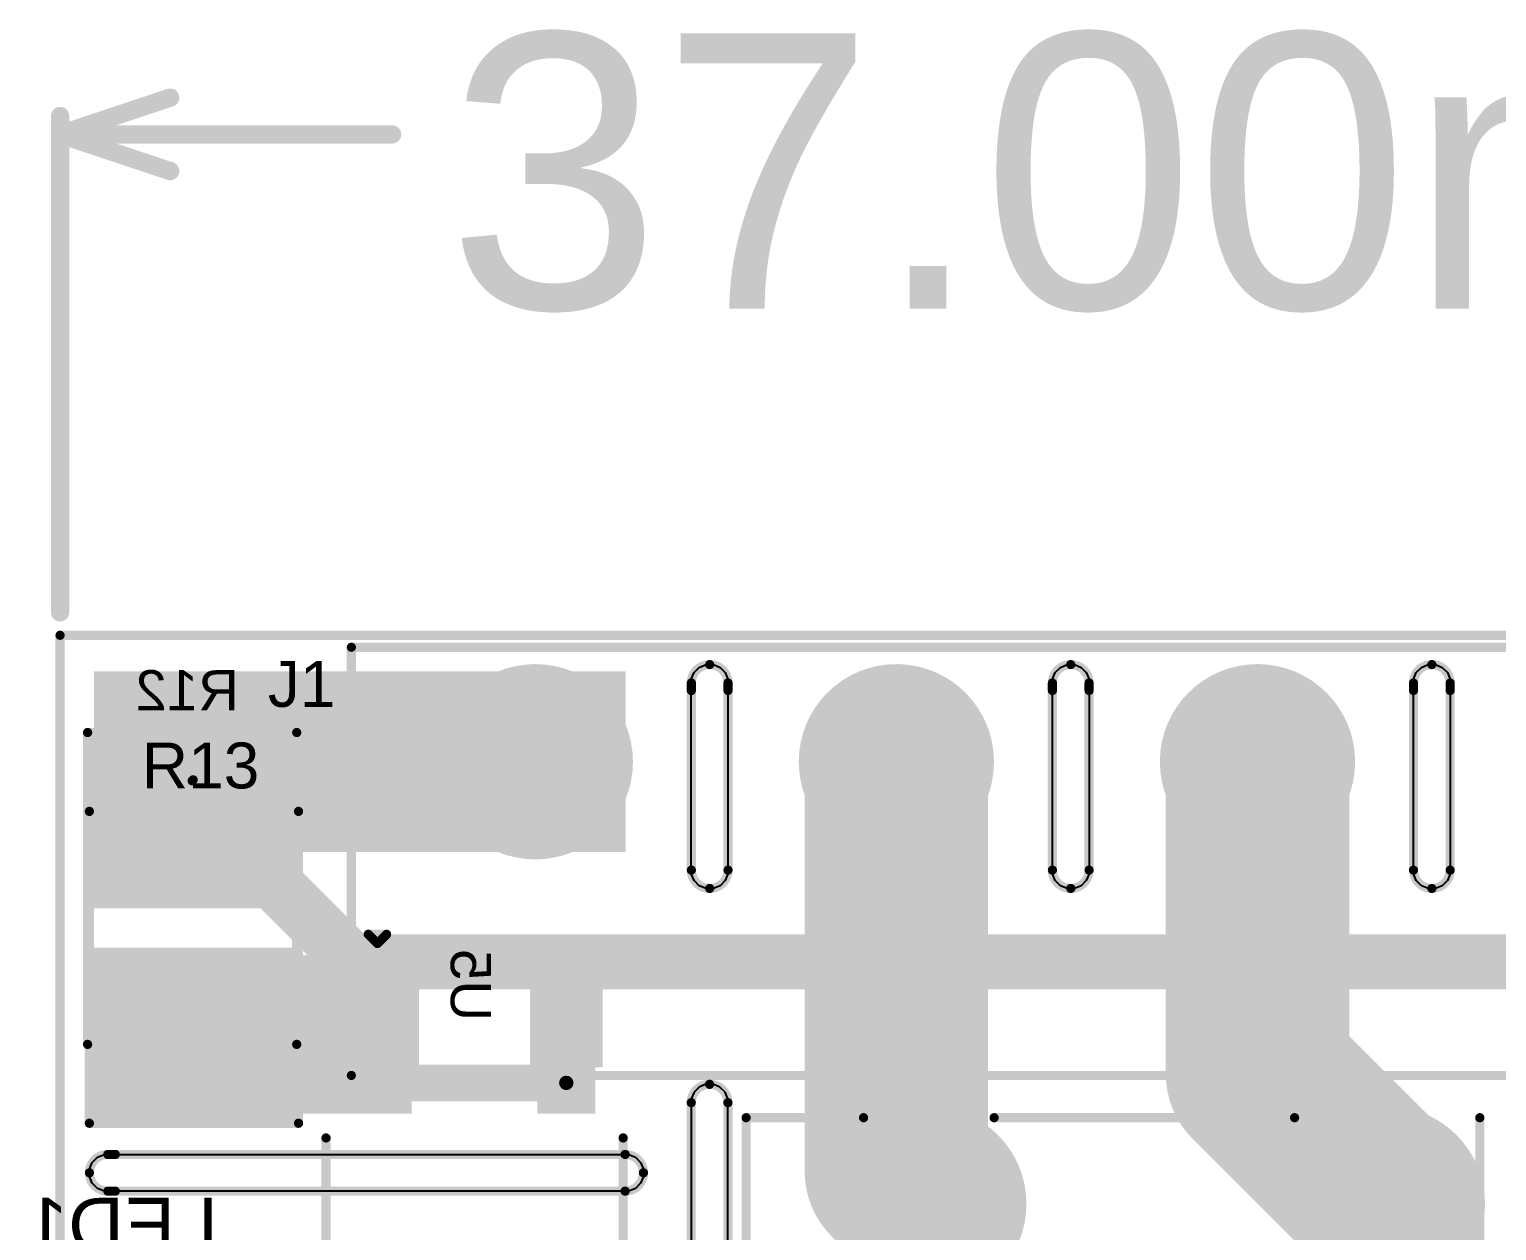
# Model space of a CAD drawing. Header units: millimetres. Extents: x -6 to 110, y 0 to 86.
# Drawn here: x -0.43 to 19.89, y 26.66 to 43.29 of the extents above; entities that cross this region are included whole.
import ezdxf

# ---------------------------------------------------------------- set-up
doc = ezdxf.new("R2010")
doc.units = ezdxf.units.MM
for name, color, linetype in [('BottomLayer', 5, 'Continuous'), ('BottomOverlay', 54, 'Continuous'), ('BottomPaste', 16, 'Continuous'), ('BottomSolder', 6, 'Continuous'), ('Mechanical1', 6, 'Continuous'), ('Mechanical2', 216, 'Continuous'), ('MidLayer1', 16, 'Continuous'), ('MidLayer2', 76, 'Continuous'), ('MultiLayer', 9, 'Continuous'), ('PadHoleLayer', 156, 'Continuous'), ('TopLayer', 1, 'Continuous'), ('TopOverlay', 2, 'Continuous'), ('TopPaste', 8, 'Continuous'), ('TopSolder', 216, 'Continuous'), ('ViaHoleLayer', 16, 'Continuous')]:
    doc.layers.add(name, color=color, linetype=linetype)
doc.styles.add('Arial', font='', dxfattribs={"height": 0.2})
doc.styles.get('Arial').set_extended_font_data('Arial')

# ---------------------------------------------------------------- blocks, each defined once
blk = doc.blocks.new('R___1210_8')
at = {"layer": 'TopLayer'}
for points in [[(-2.06, 1.36), (-0.92, 1.36), (-0.92, -1.36), (-2.06, -1.36)], [(0.92, 1.36), (2.06, 1.36), (2.06, -1.36), (0.92, -1.36)]]:
    blk.add_hatch(color=1, dxfattribs=at).paths.add_polyline_path(points)
at = {"layer": 'TopPaste'}
for points in [[(-2.06, 1.36), (-0.92, 1.36), (-0.92, -1.36), (-2.06, -1.36)], [(0.92, 1.36), (2.06, 1.36), (2.06, -1.36), (0.92, -1.36)]]:
    blk.add_hatch(color=8, dxfattribs=at).paths.add_polyline_path(points)
at = {"layer": 'TopSolder'}
for points in [[(-2.162, 1.462), (-0.818, 1.462), (-0.818, -1.462), (-2.162, -1.462)], [(0.818, 1.462), (2.162, 1.462), (2.162, -1.462), (0.818, -1.462)]]:
    blk.add_hatch(color=216, dxfattribs=at).paths.add_polyline_path(points)
at = {"layer": 'TopOverlay', "const_width": 0.127}
for points in [[(2.159, 1.448), (-2.159, 1.448)], [(-2.159, -1.448), (-2.159, 1.448)], [(2.159, -1.448), (2.159, 1.448)], [(2.159, -1.448), (-2.159, -1.448)]]:
    blk.add_lwpolyline(points, dxfattribs=at)
at = {"layer": 'TopOverlay', "const_width": 0.0635}
for points in [[(-2.191, 1.448, 1), (-2.127, 1.448, 1)], [(-2.191, 1.448, 1), (-2.127, 1.448, 1)], [(2.127, 1.448, 1), (2.191, 1.448, 1)], [(2.127, 1.448, 1), (2.191, 1.448, 1)], [(-2.191, -1.448, 1), (-2.127, -1.448, 1)], [(-2.191, -1.448, 1), (-2.127, -1.448, 1)], [(2.127, -1.448, 1), (2.191, -1.448, 1)], [(2.127, -1.448, 1), (2.191, -1.448, 1)]]:
    blk.add_lwpolyline(points, format="xyb", close=True, dxfattribs=at)
blk = doc.blocks.new('HF32FA_G_005_HSL1_22')
at = {"layer": 'BottomLayer'}
h = blk.add_hatch(color=5, dxfattribs=at)
edge = h.paths.add_edge_path()
edge.add_arc((7.62, 2.55), 1.25, 0, 360)
h = blk.add_hatch(color=5, dxfattribs=at)
edge = h.paths.add_edge_path()
edge.add_arc((7.62, -3.8), 1.25, 0, 360)
at = {"layer": 'BottomSolder'}
h = blk.add_hatch(color=6, dxfattribs=at)
edge = h.paths.add_edge_path()
edge.add_arc((7.62, 2.55), 1.352, 0, 360)
h = blk.add_hatch(color=6, dxfattribs=at)
edge = h.paths.add_edge_path()
edge.add_arc((7.62, -3.8), 1.352, 0, 360)
at = {"layer": 'MidLayer1'}
h = blk.add_hatch(color=16, dxfattribs=at)
edge = h.paths.add_edge_path()
edge.add_arc((7.62, 2.55), 1.25, 0, 360)
h = blk.add_hatch(color=16, dxfattribs=at)
edge = h.paths.add_edge_path()
edge.add_arc((7.62, -3.8), 1.25, 0, 360)
at = {"layer": 'MidLayer2'}
h = blk.add_hatch(color=76, dxfattribs=at)
edge = h.paths.add_edge_path()
edge.add_arc((7.62, 2.55), 1.25, 0, 360)
h = blk.add_hatch(color=76, dxfattribs=at)
edge = h.paths.add_edge_path()
edge.add_arc((7.62, -3.8), 1.25, 0, 360)
at = {"layer": 'MultiLayer'}
h = blk.add_hatch(color=9, dxfattribs=at)
edge = h.paths.add_edge_path()
edge.add_arc((7.62, 2.55), 1.25, 0, 360)
h = blk.add_hatch(color=9, dxfattribs=at)
edge = h.paths.add_edge_path()
edge.add_arc((7.62, -3.8), 1.25, 0, 360)
at = {"layer": 'PadHoleLayer'}
h = blk.add_hatch(color=156, dxfattribs=at)
edge = h.paths.add_edge_path()
edge.add_arc((7.62, 2.55), 0.65, 0, 360)
h = blk.add_hatch(color=156, dxfattribs=at)
edge = h.paths.add_edge_path()
edge.add_arc((7.62, -3.8), 0.65, 0, 360)
at = {"layer": 'TopLayer'}
h = blk.add_hatch(color=1, dxfattribs=at)
edge = h.paths.add_edge_path()
edge.add_arc((7.62, 2.55), 1.25, 0, 360)
h = blk.add_hatch(color=1, dxfattribs=at)
edge = h.paths.add_edge_path()
edge.add_arc((7.62, -3.8), 1.25, 0, 360)
at = {"layer": 'TopSolder'}
h = blk.add_hatch(color=216, dxfattribs=at)
edge = h.paths.add_edge_path()
edge.add_arc((7.62, 2.55), 1.352, 0, 360)
h = blk.add_hatch(color=216, dxfattribs=at)
edge = h.paths.add_edge_path()
edge.add_arc((7.62, -3.8), 1.352, 0, 360)
at = {"layer": 'TopOverlay', "const_width": 0.127}
for points in [[(-8.814, 5.08), (8.814, 5.08)], [(8.814, 5.08), (8.814, 3.454)], [(8.814, 1.646), (8.814, -2.515)], [(-8.814, -5.08), (8.814, -5.08)]]:
    blk.add_lwpolyline(points, dxfattribs=at)
at = {"layer": 'TopOverlay', "const_width": 0.0635}
for points in [[(8.782, 5.08, 1), (8.846, 5.08, 1)], [(8.782, 5.08, 1), (8.846, 5.08, 1)], [(8.782, 3.454, 1), (8.846, 3.454, 1)], [(8.782, 1.646, 1), (8.846, 1.646, 1)], [(8.782, -2.515, 1), (8.846, -2.515, 1)], [(8.782, -5.08, 1), (8.846, -5.08, 1)]]:
    blk.add_lwpolyline(points, format="xyb", close=True, dxfattribs=at)
blk = doc.blocks.new('WJ127_5_0_5P_29')
at = {"layer": 'BottomLayer'}
h = blk.add_hatch(color=5, dxfattribs=at)
edge = h.paths.add_edge_path()
edge.add_arc((-10, 0), 1.25, 0, 360)
h = blk.add_hatch(color=5, dxfattribs=at)
edge = h.paths.add_edge_path()
edge.add_arc((-5, 0), 1.25, 0, 360)
h = blk.add_hatch(color=5, dxfattribs=at)
edge = h.paths.add_edge_path()
edge.add_arc((0, 0), 1.25, 0, 360)
h = blk.add_hatch(color=5, dxfattribs=at)
edge = h.paths.add_edge_path()
edge.add_arc((5, 0), 1.25, 0, 360)
h = blk.add_hatch(color=5, dxfattribs=at)
edge = h.paths.add_edge_path()
edge.add_arc((10, 0), 1.25, 0, 360)
at = {"layer": 'BottomSolder'}
h = blk.add_hatch(color=6, dxfattribs=at)
edge = h.paths.add_edge_path()
edge.add_arc((-10, 0), 1.352, 0, 360)
h = blk.add_hatch(color=6, dxfattribs=at)
edge = h.paths.add_edge_path()
edge.add_arc((-5, 0), 1.352, 0, 360)
h = blk.add_hatch(color=6, dxfattribs=at)
edge = h.paths.add_edge_path()
edge.add_arc((0, 0), 1.352, 0, 360)
h = blk.add_hatch(color=6, dxfattribs=at)
edge = h.paths.add_edge_path()
edge.add_arc((5, 0), 1.352, 0, 360)
h = blk.add_hatch(color=6, dxfattribs=at)
edge = h.paths.add_edge_path()
edge.add_arc((10, 0), 1.352, 0, 360)
at = {"layer": 'MidLayer1'}
h = blk.add_hatch(color=16, dxfattribs=at)
edge = h.paths.add_edge_path()
edge.add_arc((-10, 0), 1.25, 0, 360)
h = blk.add_hatch(color=16, dxfattribs=at)
edge = h.paths.add_edge_path()
edge.add_arc((-5, 0), 1.25, 0, 360)
h = blk.add_hatch(color=16, dxfattribs=at)
edge = h.paths.add_edge_path()
edge.add_arc((0, 0), 1.25, 0, 360)
h = blk.add_hatch(color=16, dxfattribs=at)
edge = h.paths.add_edge_path()
edge.add_arc((5, 0), 1.25, 0, 360)
h = blk.add_hatch(color=16, dxfattribs=at)
edge = h.paths.add_edge_path()
edge.add_arc((10, 0), 1.25, 0, 360)
at = {"layer": 'MidLayer2'}
h = blk.add_hatch(color=76, dxfattribs=at)
edge = h.paths.add_edge_path()
edge.add_arc((-10, 0), 1.25, 0, 360)
h = blk.add_hatch(color=76, dxfattribs=at)
edge = h.paths.add_edge_path()
edge.add_arc((-5, 0), 1.25, 0, 360)
h = blk.add_hatch(color=76, dxfattribs=at)
edge = h.paths.add_edge_path()
edge.add_arc((0, 0), 1.25, 0, 360)
h = blk.add_hatch(color=76, dxfattribs=at)
edge = h.paths.add_edge_path()
edge.add_arc((5, 0), 1.25, 0, 360)
h = blk.add_hatch(color=76, dxfattribs=at)
edge = h.paths.add_edge_path()
edge.add_arc((10, 0), 1.25, 0, 360)
at = {"layer": 'MultiLayer'}
h = blk.add_hatch(color=9, dxfattribs=at)
edge = h.paths.add_edge_path()
edge.add_arc((-10, 0), 1.25, 0, 360)
h = blk.add_hatch(color=9, dxfattribs=at)
edge = h.paths.add_edge_path()
edge.add_arc((-5, 0), 1.25, 0, 360)
h = blk.add_hatch(color=9, dxfattribs=at)
edge = h.paths.add_edge_path()
edge.add_arc((0, 0), 1.25, 0, 360)
h = blk.add_hatch(color=9, dxfattribs=at)
edge = h.paths.add_edge_path()
edge.add_arc((5, 0), 1.25, 0, 360)
h = blk.add_hatch(color=9, dxfattribs=at)
edge = h.paths.add_edge_path()
edge.add_arc((10, 0), 1.25, 0, 360)
at = {"layer": 'PadHoleLayer'}
h = blk.add_hatch(color=156, dxfattribs=at)
edge = h.paths.add_edge_path()
edge.add_arc((-10, 0), 0.65, 0, 360)
h = blk.add_hatch(color=156, dxfattribs=at)
edge = h.paths.add_edge_path()
edge.add_arc((-5, 0), 0.65, 0, 360)
h = blk.add_hatch(color=156, dxfattribs=at)
edge = h.paths.add_edge_path()
edge.add_arc((0, 0), 0.65, 0, 360)
h = blk.add_hatch(color=156, dxfattribs=at)
edge = h.paths.add_edge_path()
edge.add_arc((5, 0), 0.65, 0, 360)
h = blk.add_hatch(color=156, dxfattribs=at)
edge = h.paths.add_edge_path()
edge.add_arc((10, 0), 0.65, 0, 360)
at = {"layer": 'TopLayer'}
h = blk.add_hatch(color=1, dxfattribs=at)
edge = h.paths.add_edge_path()
edge.add_arc((-10, 0), 1.25, 0, 360)
h = blk.add_hatch(color=1, dxfattribs=at)
edge = h.paths.add_edge_path()
edge.add_arc((-5, 0), 1.25, 0, 360)
h = blk.add_hatch(color=1, dxfattribs=at)
edge = h.paths.add_edge_path()
edge.add_arc((0, 0), 1.25, 0, 360)
h = blk.add_hatch(color=1, dxfattribs=at)
edge = h.paths.add_edge_path()
edge.add_arc((5, 0), 1.25, 0, 360)
h = blk.add_hatch(color=1, dxfattribs=at)
edge = h.paths.add_edge_path()
edge.add_arc((10, 0), 1.25, 0, 360)
at = {"layer": 'TopSolder'}
h = blk.add_hatch(color=216, dxfattribs=at)
edge = h.paths.add_edge_path()
edge.add_arc((-10, 0), 1.352, 0, 360)
h = blk.add_hatch(color=216, dxfattribs=at)
edge = h.paths.add_edge_path()
edge.add_arc((-5, 0), 1.352, 0, 360)
h = blk.add_hatch(color=216, dxfattribs=at)
edge = h.paths.add_edge_path()
edge.add_arc((0, 0), 1.352, 0, 360)
h = blk.add_hatch(color=216, dxfattribs=at)
edge = h.paths.add_edge_path()
edge.add_arc((5, 0), 1.352, 0, 360)
h = blk.add_hatch(color=216, dxfattribs=at)
edge = h.paths.add_edge_path()
edge.add_arc((10, 0), 1.352, 0, 360)
at = {"layer": 'TopOverlay', "const_width": 0.127}
for points in [[(-13.005, 4.343), (-13.005, -1.585)], [(12.548, 4.343), (-13.005, 4.343)], [(12.548, 4.343), (12.548, -1.585)], [(12.548, -1.585), (-13.005, -1.585)]]:
    blk.add_lwpolyline(points, dxfattribs=at)
at = {"layer": 'TopOverlay', "const_width": 0.0635}
for points in [[(-13.037, 4.343, 1), (-12.973, 4.343, 1)], [(-13.037, 4.343, 1), (-12.973, 4.343, 1)], [(12.516, 4.343, 1), (12.579, 4.343, 1)], [(12.516, 4.343, 1), (12.579, 4.343, 1)], [(-13.037, -1.585, 1), (-12.973, -1.585, 1)], [(-13.037, -1.585, 1), (-12.973, -1.585, 1)], [(12.516, -1.585, 1), (12.579, -1.585, 1)], [(12.516, -1.585, 1), (12.579, -1.585, 1)]]:
    blk.add_lwpolyline(points, format="xyb", close=True, dxfattribs=at)
blk = doc.blocks.new('SOP_4_2_54_B_36')
at = {"layer": 'BottomLayer'}
for points in [[(-3.85, 1.67), (-2.4, 1.67), (-2.4, 0.87), (-3.85, 0.87)], [(2.4, 1.67), (3.85, 1.67), (3.85, 0.87), (2.4, 0.87)], [(-3.85, -0.87), (-2.4, -0.87), (-2.4, -1.67), (-3.85, -1.67)], [(2.4, -0.87), (3.85, -0.87), (3.85, -1.67), (2.4, -1.67)]]:
    blk.add_hatch(color=5, dxfattribs=at).paths.add_polyline_path(points)
at = {"layer": 'BottomPaste'}
for points in [[(-3.85, 1.67), (-2.4, 1.67), (-2.4, 0.87), (-3.85, 0.87)], [(2.4, 1.67), (3.85, 1.67), (3.85, 0.87), (2.4, 0.87)], [(-3.85, -0.87), (-2.4, -0.87), (-2.4, -1.67), (-3.85, -1.67)], [(2.4, -0.87), (3.85, -0.87), (3.85, -1.67), (2.4, -1.67)]]:
    blk.add_hatch(color=16, dxfattribs=at).paths.add_polyline_path(points)
at = {"layer": 'BottomSolder'}
for points in [[(-3.952, 1.772), (-2.298, 1.772), (-2.298, 0.768), (-3.952, 0.768)], [(2.298, 1.772), (3.952, 1.772), (3.952, 0.768), (2.298, 0.768)], [(-3.952, -0.768), (-2.298, -0.768), (-2.298, -1.772), (-3.952, -1.772)], [(2.298, -0.768), (3.952, -0.768), (3.952, -1.772), (2.298, -1.772)]]:
    blk.add_hatch(color=6, dxfattribs=at).paths.add_polyline_path(points)
at = {"layer": 'BottomOverlay', "const_width": 0.127}
for points in [[(1.676, 2.057), (-1.321, 2.057)], [(-4.14, -1.473), (-4.14, -1.219)], [(-4.013, -1.346), (-4.14, -1.219)], [(-4.14, -1.473), (-4.013, -1.346)], [(1.676, -2.057), (-1.321, -2.057)]]:
    blk.add_lwpolyline(points, dxfattribs=at)
at = {"layer": 'BottomOverlay', "const_width": 0.0635}
for points in [[(-1.353, 2.057, 1), (-1.289, 2.057, 1)], [(1.645, 2.057, 1), (1.708, 2.057, 1)], [(-4.172, -1.219, 1), (-4.108, -1.219, 1)], [(-4.172, -1.219, 1), (-4.108, -1.219, 1)], [(-4.172, -1.473, 1), (-4.108, -1.473, 1)], [(-4.172, -1.473, 1), (-4.108, -1.473, 1)], [(-4.045, -1.346, 1), (-3.981, -1.346, 1)], [(-4.045, -1.346, 1), (-3.981, -1.346, 1)], [(-1.353, -2.057, 1), (-1.289, -2.057, 1)], [(1.645, -2.057, 1), (1.708, -2.057, 1)]]:
    blk.add_lwpolyline(points, format="xyb", close=True, dxfattribs=at)
blk = doc.blocks.new('R___1210_B_44')
at = {"layer": 'BottomLayer'}
for points in [[(-2.06, 1.36), (-0.92, 1.36), (-0.92, -1.36), (-2.06, -1.36)], [(0.92, 1.36), (2.06, 1.36), (2.06, -1.36), (0.92, -1.36)]]:
    blk.add_hatch(color=5, dxfattribs=at).paths.add_polyline_path(points)
at = {"layer": 'BottomPaste'}
for points in [[(-2.06, 1.36), (-0.92, 1.36), (-0.92, -1.36), (-2.06, -1.36)], [(0.92, 1.36), (2.06, 1.36), (2.06, -1.36), (0.92, -1.36)]]:
    blk.add_hatch(color=16, dxfattribs=at).paths.add_polyline_path(points)
at = {"layer": 'BottomSolder'}
for points in [[(-2.162, 1.462), (-0.818, 1.462), (-0.818, -1.462), (-2.162, -1.462)], [(0.818, 1.462), (2.162, 1.462), (2.162, -1.462), (0.818, -1.462)]]:
    blk.add_hatch(color=6, dxfattribs=at).paths.add_polyline_path(points)
at = {"layer": 'BottomOverlay', "const_width": 0.127}
for points in [[(2.159, 1.448), (-2.159, 1.448)], [(-2.159, -1.448), (-2.159, 1.448)], [(2.159, -1.448), (2.159, 1.448)], [(2.159, -1.448), (-2.159, -1.448)]]:
    blk.add_lwpolyline(points, dxfattribs=at)
at = {"layer": 'BottomOverlay', "const_width": 0.0635}
for points in [[(-2.191, 1.448, 1), (-2.127, 1.448, 1)], [(-2.191, 1.448, 1), (-2.127, 1.448, 1)], [(2.127, 1.448, 1), (2.191, 1.448, 1)], [(2.127, 1.448, 1), (2.191, 1.448, 1)], [(-2.191, -1.448, 1), (-2.127, -1.448, 1)], [(-2.191, -1.448, 1), (-2.127, -1.448, 1)], [(2.127, -1.448, 1), (2.191, -1.448, 1)], [(2.127, -1.448, 1), (2.191, -1.448, 1)]]:
    blk.add_lwpolyline(points, format="xyb", close=True, dxfattribs=at)

msp = doc.modelspace()

# ---------------------------------------------------------------- hatches: boundary and pattern name
at = {"layer": 'BottomLayer'}
for points in [[(0.469, 31.898), (7.831, 31.898), (7.831, 34.398), (0.469, 34.398)], [(0.469, 28.276), (4.87, 28.276), (4.87, 30.474), (0.469, 30.474)], [(6.61, 28.276), (7.41, 28.276), (7.41, 30.469), (6.61, 30.469)]]:
    msp.add_hatch(color=5, dxfattribs=at).paths.add_polyline_path(points)
h = msp.add_hatch(color=5, dxfattribs=at)
edge = h.paths.add_edge_path()
edge.add_arc((7.01, 28.702), 0.2, 0, 360)
at = {"layer": 'MidLayer1'}
h = msp.add_hatch(color=16, dxfattribs=at)
edge = h.paths.add_edge_path()
edge.add_arc((7.01, 28.702), 0.2, 0, 360)
at = {"layer": 'MidLayer2'}
h = msp.add_hatch(color=76, dxfattribs=at)
edge = h.paths.add_edge_path()
edge.add_arc((7.01, 28.702), 0.2, 0, 360)
at = {"layer": 'TopLayer'}
h = msp.add_hatch(color=1, dxfattribs=at)
edge = h.paths.add_edge_path()
edge.add_arc((7.01, 28.702), 0.2, 0, 360)
at = {"layer": 'ViaHoleLayer'}
h = msp.add_hatch(color=16, dxfattribs=at)
edge = h.paths.add_edge_path()
edge.add_arc((7.01, 28.702), 0.1, 0, 360)

# ---------------------------------------------------------------- linework, layer by layer
at = {"layer": 'BottomLayer'}
for points, const_width in [([(11.581, 27.475), (11.581, 33.148)], 2.54), ([(16.581, 28.825), (16.581, 33.148)], 2.54), ([(1.842, 33.148), (6.581, 33.148)], 1.524), ([(1.829, 32.884), (1.842, 32.898)], 0.127), ([(16.581, 28.825), (18.38, 27.026)], 2.54), ([(11.581, 27.475), (12.03, 27.026)], 2.54)]:
    msp.add_lwpolyline(points, dxfattribs=dict(at, const_width=const_width))
for points, const_width in [([(10.946, 33.148, 1), (12.216, 33.148, 1)], 1.27), ([(15.946, 33.148, 1), (17.216, 33.148, 1)], 1.27), ([(1.461, 33.148, 1), (2.223, 33.148, 1)], 0.762), ([(6.2, 33.148, 1), (6.962, 33.148, 1)], 0.762), ([(1.797, 32.884, 1), (1.861, 32.884, 1)], 0.0635), ([(1.81, 32.898, 1), (1.874, 32.898, 1)], 0.0635), ([(15.946, 28.825, 1), (17.216, 28.825, 1)], 1.27), ([(15.946, 28.825, 1), (17.216, 28.825, 1)], 1.27), ([(10.946, 27.475, 1), (12.216, 27.475, 1)], 1.27), ([(10.946, 27.475, 1), (12.216, 27.475, 1)], 1.27), ([(11.395, 27.026, 1), (12.665, 27.026, 1)], 1.27), ([(17.745, 27.026, 1), (19.015, 27.026, 1)], 1.27)]:
    msp.add_lwpolyline(points, format="xyb", close=True, dxfattribs=dict(at, const_width=const_width))
at = {"layer": 'BottomSolder'}
for points, const_width in [([(11.581, 27.475), (11.581, 33.398)], 1.524), ([(16.581, 28.825), (16.581, 33.398)], 1.778), ([(16.581, 28.825), (18.38, 27.026)], 1.778)]:
    msp.add_lwpolyline(points, dxfattribs=dict(at, const_width=const_width))
for points, const_width in [([(11.2, 33.398, 1), (11.962, 33.398, 1)], 0.762), ([(16.136, 33.398, 1), (17.025, 33.398, 1)], 0.889), ([(16.136, 28.825, 1), (17.025, 28.825, 1)], 0.889), ([(16.136, 28.825, 1), (17.025, 28.825, 1)], 0.889), ([(11.2, 27.475, 1), (11.962, 27.475, 1)], 0.762), ([(17.935, 27.026, 1), (18.824, 27.026, 1)], 0.889)]:
    msp.add_lwpolyline(points, format="xyb", close=True, dxfattribs=dict(at, const_width=const_width))
at = {"layer": 'Mechanical1', "const_width": 0.254}
for points in [[(0, 41.834), (1.524, 42.342)], [(0, 35.217), (0, 42.088)], [(0, 41.834), (1.524, 41.326)], [(0, 41.834), (4.598, 41.834)]]:
    msp.add_lwpolyline(points, dxfattribs=at)
at = {"layer": 'Mechanical1', "const_width": 0.127}
for points in [[(1.461, 42.342, 1), (1.588, 42.342, 1)], [(-0.063, 42.088, 1), (0.064, 42.088, 1)], [(-0.063, 41.834, 1), (0.064, 41.834, 1)], [(-0.063, 41.834, 1), (0.064, 41.834, 1)], [(-0.063, 41.834, 1), (0.064, 41.834, 1)], [(4.534, 41.834, 1), (4.661, 41.834, 1)], [(1.461, 41.326, 1), (1.588, 41.326, 1)], [(-0.063, 35.217, 1), (0.064, 35.217, 1)]]:
    msp.add_lwpolyline(points, format="xyb", close=True, dxfattribs=at)
at = {"layer": 'Mechanical2', "const_width": 0.127}
for points in [[(0, 34.899), (37, 34.899)], [(0, -0.101), (0, 34.899)], [(8.741, 34.134), (8.741, 34.239)], [(8.741, 31.648), (8.741, 34.134)], [(9.249, 34.134), (9.249, 34.239)], [(9.249, 31.648), (9.249, 34.134)], [(13.741, 34.134), (13.741, 34.239)], [(13.741, 31.648), (13.741, 34.134)], [(14.249, 34.134), (14.249, 34.239)], [(14.249, 31.648), (14.249, 34.134)], [(18.741, 34.134), (18.741, 34.239)], [(18.741, 31.648), (18.741, 34.134)], [(19.249, 34.134), (19.249, 34.239)], [(19.249, 31.648), (19.249, 34.134)], [(8.74, 25.878), (8.74, 28.428)], [(9.248, 26.102), (9.248, 28.428)], [(0.66, 27.711), (0.765, 27.711)], [(0.765, 27.711), (7.824, 27.711)], [(0.66, 27.203), (0.765, 27.203)], [(0.765, 27.203), (7.824, 27.203)]]:
    msp.add_lwpolyline(points, dxfattribs=at)
at = {"layer": 'Mechanical2', "const_width": 0.0635}
for points in [[(-0.032, 34.899, 1), (0.032, 34.899, 1)], [(-0.032, 34.899, 1), (0.032, 34.899, 1)], [(8.964, 34.493, 1), (9.027, 34.493, 1)], [(8.964, 34.493, 1), (9.027, 34.493, 1)], [(13.964, 34.493, 1), (14.027, 34.493, 1)], [(13.964, 34.493, 1), (14.027, 34.493, 1)], [(18.964, 34.493, 1), (19.027, 34.493, 1)], [(18.964, 34.493, 1), (19.027, 34.493, 1)], [(8.71, 34.239, 1), (8.773, 34.239, 1)], [(8.71, 34.239, 1), (8.773, 34.239, 1)], [(8.71, 34.134, 1), (8.773, 34.134, 1)], [(8.71, 34.134, 1), (8.773, 34.134, 1)], [(9.218, 34.239, 1), (9.281, 34.239, 1)], [(9.218, 34.239, 1), (9.281, 34.239, 1)], [(9.218, 34.134, 1), (9.281, 34.134, 1)], [(9.218, 34.134, 1), (9.281, 34.134, 1)], [(13.71, 34.239, 1), (13.773, 34.239, 1)], [(13.71, 34.239, 1), (13.773, 34.239, 1)], [(13.71, 34.134, 1), (13.773, 34.134, 1)], [(13.71, 34.134, 1), (13.773, 34.134, 1)], [(14.218, 34.239, 1), (14.281, 34.239, 1)], [(14.218, 34.239, 1), (14.281, 34.239, 1)], [(14.218, 34.134, 1), (14.281, 34.134, 1)], [(14.218, 34.134, 1), (14.281, 34.134, 1)], [(18.71, 34.239, 1), (18.773, 34.239, 1)], [(18.71, 34.239, 1), (18.773, 34.239, 1)], [(18.71, 34.134, 1), (18.773, 34.134, 1)], [(18.71, 34.134, 1), (18.773, 34.134, 1)], [(19.218, 34.239, 1), (19.281, 34.239, 1)], [(19.218, 34.239, 1), (19.281, 34.239, 1)], [(19.218, 34.134, 1), (19.281, 34.134, 1)], [(19.218, 34.134, 1), (19.281, 34.134, 1)], [(8.71, 31.648, 1), (8.773, 31.648, 1)], [(8.71, 31.648, 1), (8.773, 31.648, 1)], [(9.218, 31.648, 1), (9.281, 31.648, 1)], [(9.218, 31.648, 1), (9.281, 31.648, 1)], [(13.71, 31.648, 1), (13.773, 31.648, 1)], [(13.71, 31.648, 1), (13.773, 31.648, 1)], [(14.218, 31.648, 1), (14.281, 31.648, 1)], [(14.218, 31.648, 1), (14.281, 31.648, 1)], [(18.71, 31.648, 1), (18.773, 31.648, 1)], [(18.71, 31.648, 1), (18.773, 31.648, 1)], [(19.218, 31.648, 1), (19.281, 31.648, 1)], [(19.218, 31.648, 1), (19.281, 31.648, 1)], [(8.964, 31.394, 1), (9.027, 31.394, 1)], [(8.964, 31.394, 1), (9.027, 31.394, 1)], [(13.964, 31.394, 1), (14.027, 31.394, 1)], [(13.964, 31.394, 1), (14.027, 31.394, 1)], [(18.964, 31.394, 1), (19.027, 31.394, 1)], [(18.964, 31.394, 1), (19.027, 31.394, 1)], [(8.962, 28.682, 1), (9.026, 28.682, 1)], [(8.962, 28.682, 1), (9.026, 28.682, 1)], [(8.708, 28.428, 1), (8.772, 28.428, 1)], [(8.708, 28.428, 1), (8.772, 28.428, 1)], [(9.216, 28.428, 1), (9.28, 28.428, 1)], [(9.216, 28.428, 1), (9.28, 28.428, 1)], [(0.629, 27.711, 1), (0.692, 27.711, 1)], [(0.629, 27.711, 1), (0.692, 27.711, 1)], [(0.734, 27.711, 1), (0.797, 27.711, 1)], [(0.734, 27.711, 1), (0.797, 27.711, 1)], [(7.792, 27.711, 1), (7.856, 27.711, 1)], [(7.792, 27.711, 1), (7.856, 27.711, 1)], [(0.375, 27.457, 1), (0.438, 27.457, 1)], [(0.375, 27.457, 1), (0.438, 27.457, 1)], [(8.046, 27.457, 1), (8.11, 27.457, 1)], [(8.046, 27.457, 1), (8.11, 27.457, 1)], [(0.629, 27.203, 1), (0.692, 27.203, 1)], [(0.629, 27.203, 1), (0.692, 27.203, 1)], [(0.734, 27.203, 1), (0.797, 27.203, 1)], [(0.734, 27.203, 1), (0.797, 27.203, 1)], [(7.792, 27.203, 1), (7.856, 27.203, 1)], [(7.792, 27.203, 1), (7.856, 27.203, 1)]]:
    msp.add_lwpolyline(points, format="xyb", close=True, dxfattribs=at)
at = {"layer": 'Mechanical2', "const_width": 0.127}
for points in [[(8.741, 34.239, -0.414214), (8.995, 34.493)], [(8.995, 34.493, -0.414214), (9.249, 34.239)], [(13.741, 34.239, -0.414214), (13.995, 34.493)], [(13.995, 34.493, -0.414214), (14.249, 34.239)], [(18.741, 34.239, -0.414214), (18.995, 34.493)], [(18.995, 34.493, -0.414214), (19.249, 34.239)], [(8.995, 31.394, -0.414214), (8.741, 31.648)], [(9.249, 31.648, -0.414214), (8.995, 31.394)], [(13.995, 31.394, -0.414214), (13.741, 31.648)], [(14.249, 31.648, -0.414214), (13.995, 31.394)], [(18.995, 31.394, -0.414214), (18.741, 31.648)], [(19.249, 31.648, -0.414214), (18.995, 31.394)], [(8.74, 28.428, -0.414214), (8.994, 28.682)], [(8.994, 28.682, -0.414214), (9.248, 28.428)], [(0.406, 27.457, -0.414214), (0.66, 27.711)], [(7.824, 27.711, -0.414214), (8.078, 27.457)], [(0.66, 27.203, -0.414214), (0.406, 27.457)], [(8.078, 27.457, -0.414214), (7.824, 27.203)]]:
    msp.add_lwpolyline(points, format="xyb", dxfattribs=at)
at = {"layer": 'MultiLayer'}
for p, q in [((8.741, 34.29), (8.78, 34.383)), ((8.78, 34.383), (8.852, 34.455)), ((8.852, 34.455), (8.945, 34.493)), ((8.945, 34.493), (8.995, 34.493)), ((8.995, 34.493), (9.046, 34.493)), ((9.046, 34.493), (9.139, 34.455)), ((9.139, 34.455), (9.211, 34.383)), ((9.211, 34.383), (9.249, 34.29)), ((13.741, 34.29), (13.78, 34.383)), ((13.78, 34.383), (13.852, 34.455)), ((13.852, 34.455), (13.945, 34.493)), ((13.945, 34.493), (13.995, 34.493)), ((13.995, 34.493), (14.046, 34.493)), ((14.046, 34.493), (14.139, 34.455)), ((14.139, 34.455), (14.211, 34.383)), ((14.211, 34.383), (14.249, 34.29)), ((18.741, 34.29), (18.78, 34.383)), ((18.78, 34.383), (18.852, 34.455)), ((18.852, 34.455), (18.945, 34.493)), ((18.945, 34.493), (18.995, 34.493)), ((18.995, 34.493), (19.046, 34.493)), ((19.046, 34.493), (19.139, 34.455)), ((19.139, 34.455), (19.211, 34.383)), ((19.211, 34.383), (19.249, 34.29)), ((8.741, 34.239), (8.741, 34.29)), ((8.741, 31.648), (8.741, 34.239)), ((9.249, 34.29), (9.249, 34.239)), ((9.249, 34.239), (9.249, 34.239)), ((9.249, 34.239), (9.249, 31.648)), ((13.741, 34.239), (13.741, 34.29)), ((13.741, 31.648), (13.741, 34.239)), ((14.249, 34.29), (14.249, 34.239)), ((14.249, 34.239), (14.249, 34.239)), ((14.249, 34.239), (14.249, 31.648)), ((18.741, 34.239), (18.741, 34.29)), ((18.741, 31.648), (18.741, 34.239)), ((19.249, 34.29), (19.249, 34.239)), ((19.249, 34.239), (19.249, 34.239)), ((19.249, 34.239), (19.249, 31.648)), ((8.741, 31.597), (8.741, 31.648)), ((8.741, 31.648), (8.741, 31.648)), ((8.78, 31.504), (8.741, 31.597)), ((8.852, 31.432), (8.78, 31.504)), ((9.211, 31.504), (9.139, 31.432)), ((9.249, 31.597), (9.211, 31.504)), ((9.249, 31.648), (9.249, 31.597)), ((13.741, 31.597), (13.741, 31.648)), ((13.741, 31.648), (13.741, 31.648)), ((13.78, 31.504), (13.741, 31.597)), ((13.852, 31.432), (13.78, 31.504)), ((14.211, 31.504), (14.139, 31.432)), ((14.249, 31.597), (14.211, 31.504)), ((14.249, 31.648), (14.249, 31.597)), ((18.741, 31.597), (18.741, 31.648)), ((18.741, 31.648), (18.741, 31.648)), ((18.78, 31.504), (18.741, 31.597)), ((18.852, 31.432), (18.78, 31.504)), ((19.211, 31.504), (19.139, 31.432)), ((19.249, 31.597), (19.211, 31.504)), ((19.249, 31.648), (19.249, 31.597)), ((8.945, 31.394), (8.852, 31.432)), ((8.995, 31.394), (8.945, 31.394)), ((8.995, 31.394), (8.995, 31.394)), ((9.046, 31.394), (8.995, 31.394)), ((9.139, 31.432), (9.046, 31.394)), ((13.945, 31.394), (13.852, 31.432)), ((13.995, 31.394), (13.945, 31.394)), ((13.995, 31.394), (13.995, 31.394)), ((14.046, 31.394), (13.995, 31.394)), ((14.139, 31.432), (14.046, 31.394)), ((18.945, 31.394), (18.852, 31.432)), ((18.995, 31.394), (18.945, 31.394)), ((18.995, 31.394), (18.995, 31.394)), ((19.046, 31.394), (18.995, 31.394)), ((19.139, 31.432), (19.046, 31.394)), ((8.943, 28.682), (8.85, 28.643)), ((8.994, 28.682), (8.943, 28.682)), ((9.044, 28.682), (8.994, 28.682)), ((9.138, 28.643), (9.044, 28.682)), ((8.779, 28.572), (8.74, 28.479)), ((8.74, 28.479), (8.74, 28.428)), ((8.85, 28.643), (8.779, 28.572)), ((9.209, 28.572), (9.138, 28.643)), ((9.248, 28.479), (9.209, 28.572)), ((9.248, 28.428), (9.248, 28.479)), ((8.74, 28.428), (8.74, 25.878)), ((8.74, 28.428), (8.74, 28.428)), ((9.248, 26.102), (9.248, 28.428)), ((0.445, 27.601), (0.517, 27.673)), ((0.517, 27.673), (0.61, 27.711)), ((0.61, 27.711), (0.66, 27.711)), ((0.66, 27.711), (0.66, 27.711)), ((0.66, 27.711), (7.824, 27.711)), ((7.824, 27.711), (7.874, 27.711)), ((7.874, 27.711), (7.968, 27.673)), ((7.968, 27.673), (8.039, 27.601)), ((0.406, 27.508), (0.445, 27.601)), ((0.406, 27.457), (0.406, 27.508)), ((0.406, 27.407), (0.406, 27.457)), ((8.039, 27.601), (8.078, 27.508)), ((8.078, 27.508), (8.078, 27.457)), ((8.078, 27.457), (8.078, 27.407)), ((0.445, 27.314), (0.406, 27.407)), ((0.517, 27.242), (0.445, 27.314)), ((0.61, 27.203), (0.517, 27.242)), ((7.968, 27.242), (7.874, 27.203)), ((8.039, 27.314), (7.968, 27.242)), ((8.078, 27.407), (8.039, 27.314)), ((0.66, 27.203), (0.61, 27.203)), ((7.824, 27.203), (0.66, 27.203)), ((7.874, 27.203), (7.824, 27.203)), ((7.824, 27.203), (7.824, 27.203))]:
    msp.add_line(p, q, dxfattribs=at)
at = {"layer": 'TopLayer'}
for points, const_width in [([(1.854, 31.792), (2.644, 31.792)], 0.762), ([(2.644, 31.792), (2.833, 31.603)], 0.762), ([(2.833, 31.602), (2.833, 31.603)], 0.762), ([(2.833, 31.602), (4.056, 30.379)], 0.762), ([(4.056, 30.379), (22.716, 30.379)], 0.762), ([(2.591, 28.702), (7.01, 28.702)], 0.508)]:
    msp.add_lwpolyline(points, dxfattribs=dict(at, const_width=const_width))
for points, const_width in [([(1.664, 31.792, 1), (2.045, 31.792, 1)], 0.381), ([(2.454, 31.792, 1), (2.835, 31.792, 1)], 0.381), ([(2.454, 31.792, 1), (2.835, 31.792, 1)], 0.381), ([(2.643, 31.603, 1), (3.024, 31.603, 1)], 0.381), ([(2.643, 31.603, 1), (3.024, 31.603, 1)], 0.381), ([(2.643, 31.602, 1), (3.024, 31.602, 1)], 0.381), ([(2.643, 31.602, 1), (3.024, 31.602, 1)], 0.381), ([(3.866, 30.379, 1), (4.247, 30.379, 1)], 0.381), ([(3.866, 30.379, 1), (4.247, 30.379, 1)], 0.381), ([(2.464, 28.702, 1), (2.718, 28.702, 1)], 0.254), ([(6.883, 28.702, 1), (7.137, 28.702, 1)], 0.254)]:
    msp.add_lwpolyline(points, format="xyb", close=True, dxfattribs=dict(at, const_width=const_width))

# ---------------------------------------------------------------- block references
for name, p, rotation in [('WJ127_5_0_5P_29', (16.581, 33.148), 180), ('R___1210_B_44', (1.829, 31.394), 270), ('R___1210_8', (1.854, 30.302), 270), ('SOP_4_2_54_B_36', (5.74, 26.619), 270), ('HF32FA_G_005_HSL1_22', (14.58, 19.406), 90)]:
    msp.add_blockref(name, p, dxfattribs=dict(rotation=rotation))

# ---------------------------------------------------------------- texts
at = {"layer": 'BottomOverlay', "style": 'Arial', "text_generation_flag": 2}
for s, height, p in [('R12', 0.5588, (2.476, 33.858)), ('LED1', 0.762, (2.185, 26.349))]:
    msp.add_text(s, height=height, dxfattribs=at).set_placement(p)
msp.add_text('U5', height=0.5588, rotation=270, dxfattribs=at).set_placement((5.41, 29.557))
at = {"layer": 'Mechanical1', "style": 'Arial'}
msp.add_text('37.00mm', height=3.81, dxfattribs=at).set_placement((5.36, 39.421))
at = {"layer": 'TopOverlay', "style": 'Arial'}
for s, p in [('J1', (2.877, 33.908)), ('R13', (1.132, 32.779))]:
    msp.add_text(s, height=0.635, dxfattribs=at).set_placement(p)

doc.saveas('drawing.dxf')
